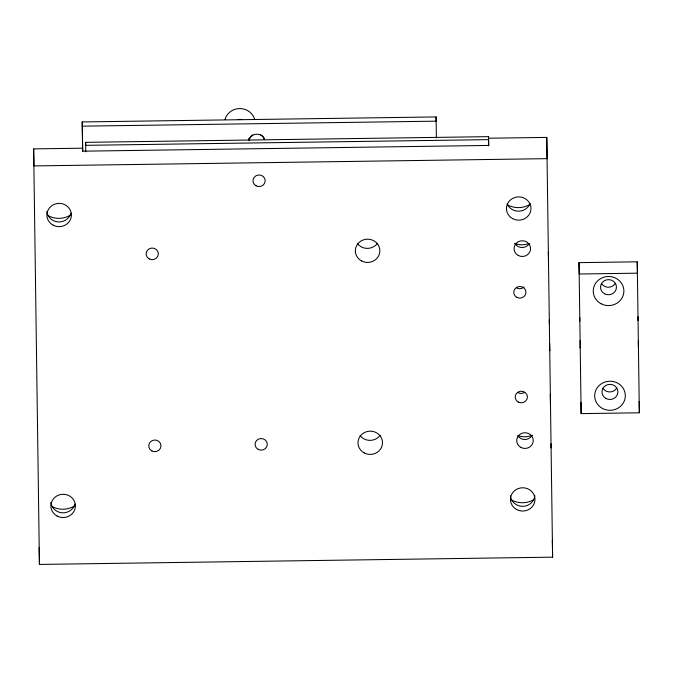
<?xml version="1.0" encoding="UTF-8"?>
<svg xmlns="http://www.w3.org/2000/svg" width="673" height="673" viewBox="0 0 673 673"><rect width="100%" height="100%" fill="white"/><g stroke="black" fill="none" stroke-linecap="round" stroke-linejoin="round"><path stroke-width="1.01" d="M82.215 121.939L436.079 116.934L436.154 121.165L82.283 126.171L82.215 121.939L82.577 148.153M85.765 151.795L85.631 142.348L488.522 136.653L488.674 145.435L82.72 151.181L82.67 148.195L33.65 148.893L39.438 564.428L552.617 557.168L546.762 137.401L488.548 138.226M579.016 262.647L637.23 261.822L637.424 273.179L579.217 274.004L579.016 262.647L581.135 413.626L639.35 412.801L637.23 261.822M248.707 138.764L249.397 140.396M248.707 139.05L249.405 140.691M638.399 346.57L638.408 347.066L638.332 340.95M580.185 347.394L580.193 347.882L580.109 340.723M549.732 349.943L549.748 350.726L549.664 343.567M639.148 401.453L639.35 412.801M580.942 402.277L581.135 413.626M546.762 137.401L547.132 158.66L33.944 165.92L33.65 148.893M548.335 251.719L548.537 263.547M550.295 394.252L550.506 406.08M550.977 443.7L551.052 447.932M552.323 540.141L552.617 557.168M85.631 142.348L85.681 145.334L488.573 139.631L488.657 145.932M39.143 547.401L39.438 564.428M637.987 316.705L638.046 320.558M579.773 317.53L579.832 321.383M549.311 319.692L549.387 324.218M488.522 136.653L488.548 138.747M436.079 116.934L436.382 137.94M82.283 126.171L82.712 151.349M224.992 119.558A15.319 14.545 -1 0 1 239.638 108.572A15.319 14.545 -1 0 1 254.579 119.146M237.746 119.685A7.967 7.563 -1 0 1 241.868 119.626M533.386 499.862A21.452 20.367 -1 0 1 511.934 500.165M71.372 214.502A21.452 20.367 -1 0 1 48.363 215.781M75.376 505.389A21.452 20.367 -1 0 1 52.368 506.66M377.486 243.29A12.257 11.634 -1 0 1 357.405 243.576M380.136 435.28A12.257 11.634 -1 0 1 360.055 435.557M529.298 204.743A21.452 20.367 -1 0 1 507.854 205.046M528.759 243.559A18.381 17.456 -1 0 1 514.694 243.407M529.382 243.5A8.269 7.857 -1 0 1 515.055 243.702M530.122 203.389A12.257 11.634 -1 0 1 518.706 211.213A12.257 11.634 -1 0 1 507.089 203.717M532.293 435.179A18.381 17.456 -1 0 1 518.235 435.734M534.85 495.53A12.257 11.634 -1 0 1 522.795 506.332A12.257 11.634 -1 0 1 510.437 495.875M532.032 435.481A8.269 7.857 -1 0 1 517.705 435.683M524.082 286.925A6.124 5.821 -1 0 1 516.704 287.951M524.267 392.586A6.124 5.821 -1 0 1 518.143 392.67M74.947 504.035A12.257 11.634 -1 0 1 62.152 512.801A12.257 11.634 -1 0 1 50.87 502.378M70.934 213.148A12.257 11.634 -1 0 1 58.147 221.913A12.257 11.634 -1 0 1 46.858 211.49M616.754 388.094A7.967 7.563 -1 0 1 602.958 388.287M615.315 283.375A7.967 7.563 -1 0 1 601.519 283.569M249.145 139.891A7.967 7.563 -1 0 1 264.531 139.673M249.136 139.504A7.967 7.563 -1 0 1 252.787 134.861M260.745 134.751A7.967 7.563 -1 0 1 264.523 139.294M256.085 185.849A6.124 5.821 -1 0 0 265.204 180.684A6.124 5.821 -1 0 0 255.942 175.779A6.124 5.821 -1 0 0 256.085 185.849M149.221 258.937A6.124 5.821 -1 0 0 158.348 253.763A6.124 5.821 -1 0 0 149.086 248.859A6.124 5.821 -1 0 0 149.221 258.937M151.871 450.918A6.124 5.821 -1 0 0 160.99 445.753A6.124 5.821 -1 0 0 151.728 440.84A6.124 5.821 -1 0 0 151.871 450.918M258.18 449.413A6.124 5.821 -1 0 0 267.307 444.247A6.124 5.821 -1 0 0 258.045 439.343A6.124 5.821 -1 0 0 258.18 449.413M364.261 452.954A12.257 11.634 -1 0 0 382.5 442.615A12.257 11.634 -1 0 0 363.984 432.798A12.257 11.634 -1 0 0 364.261 452.954M361.611 260.973A12.257 11.634 -1 0 0 379.858 250.634A12.257 11.634 -1 0 0 361.334 240.816A12.257 11.634 -1 0 0 361.611 260.973M518.277 255.479A8.269 7.857 -1 0 0 530.593 248.505A8.269 7.857 -1 0 0 518.092 241.876A8.269 7.857 -1 0 0 518.277 255.479M512.717 218.683A12.257 11.634 -1 0 0 530.963 208.344A12.257 11.634 -1 0 0 512.439 198.535A12.257 11.634 -1 0 0 512.717 218.683M516.721 509.57A12.257 11.634 -1 0 0 534.968 499.231A12.257 11.634 -1 0 0 516.443 489.414A12.257 11.634 -1 0 0 516.721 509.57M520.927 447.461A8.269 7.857 -1 0 0 533.243 440.487A8.269 7.857 -1 0 0 520.734 433.858A8.269 7.857 -1 0 0 520.927 447.461M516.864 297.382A6.124 5.821 -1 0 0 525.983 292.208A6.124 5.821 -1 0 0 516.729 287.304A6.124 5.821 -1 0 0 516.864 297.382M518.311 402.092A6.124 5.821 -1 0 0 527.43 396.927A6.124 5.821 -1 0 0 518.168 392.023A6.124 5.821 -1 0 0 518.311 402.092M57.155 516.065A12.257 11.634 -1 0 0 75.401 505.734A12.257 11.634 -1 0 0 56.877 495.917A12.257 11.634 -1 0 0 57.155 516.065M53.15 225.186A12.257 11.634 -1 0 0 71.397 214.847A12.257 11.634 -1 0 0 52.873 205.029A12.257 11.634 -1 0 0 53.15 225.186M602.52 408.461A15.319 14.545 -1 0 0 625.326 395.547A15.319 14.545 -1 0 0 602.167 383.274A15.319 14.545 -1 0 0 602.52 408.461M601.073 303.742A15.319 14.545 -1 0 0 623.879 290.829A15.319 14.545 -1 0 0 600.728 278.555A15.319 14.545 -1 0 0 601.073 303.742M604.598 293.798A7.967 7.563 -1 0 0 616.46 287.085A7.967 7.563 -1 0 0 604.421 280.7A7.967 7.563 -1 0 0 604.598 293.798M606.045 398.517A7.967 7.563 -1 0 0 617.898 391.804A7.967 7.563 -1 0 0 605.86 385.419A7.967 7.563 -1 0 0 606.045 398.517"/></g></svg>
